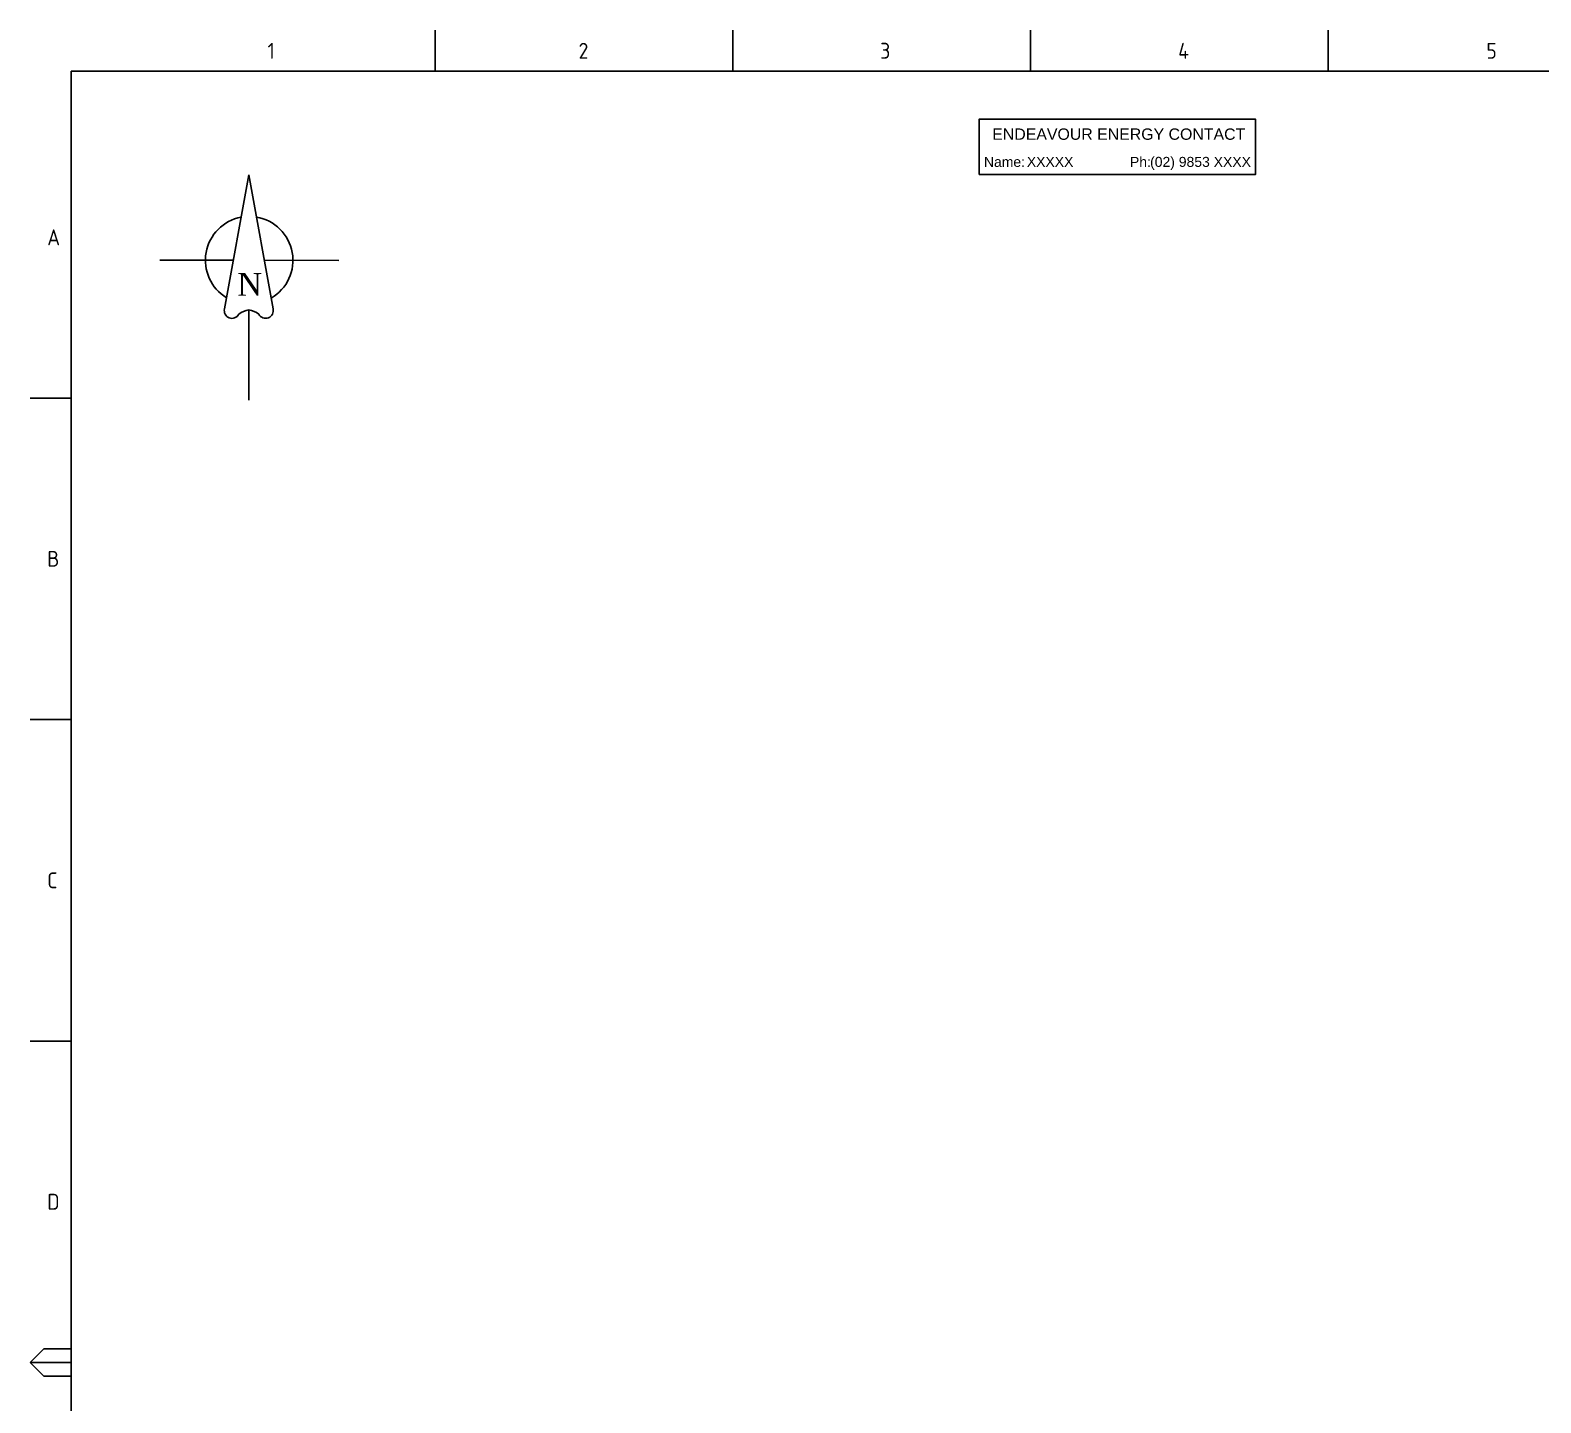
# Paper-space layout 'A1' of a CAD drawing. Extents: x -9 to 825, y -5 to 581.
# Drawn here: x -8.7 to 323.7, y 279 to 581.1 of the extents above; entities that cross this region are included whole.
import ezdxf
from ezdxf.enums import TextEntityAlignment as Align

# ---------------------------------------------------------------- set-up
doc = ezdxf.new("R2010")
doc.units = 0
doc.layers.get('0').update_dxf_attribs({"color": 6})
doc.layers.add('Notes', color=7, linetype='Continuous')
doc.layers.add('SupportsUG_SP_EXT', color=7, linetype='Continuous')
doc.styles.add('ARIAL', font='arial.ttf', dxfattribs={"height": 2})
doc.styles.add('iecISOCP', font='isocp.shx')
doc.styles.add('iecNAME', font='times.ttf')

# ---------------------------------------------------------------- blocks, each defined once
blk = doc.blocks.new('Note_IE Contact')
at = {"linetype": 'ByBlock'}
blk.add_lwpolyline([(0, 0), (60.86, 0), (60.86, 12.14), (0, 12.14)], close=True, dxfattribs=at)
at = {"linetype": 'ByBlock', "style": 'ARIAL'}
for s, p in [('Name:', (1.06, 1.66)), ('Ph:', (33.21, 1.66))]:
    blk.add_text(s, height=2.2, dxfattribs=at).set_placement(p)
at = {"linetype": 'ByBlock', "insert": (30.74, 8.85), "char_height": 2.5, "width": 58.5524, "attachment_point": 5, "style": 'ARIAL'}
blk.add_mtext('ENDEAVOUR ENERGY CONTACT', dxfattribs=at)
at = {"linetype": 'ByBlock', "style": 'ARIAL'}
blk.add_attdef('%%UXXXXXXX', (10.51, 1.66), '', height=2.2, dxfattribs=at)
blk.add_attdef('PHONE', text='', height=2.2, dxfattribs=at).set_placement((59.84, 1.66), align=Align.RIGHT)
blk = doc.blocks.new('NorthPnt 11(NP11)')
for p, q in [((-19.7, 0.02), (-3.49, 0)), ((3.32, 0), (19.7, -0.02)), ((-0.08, -10.94), (-0.08, -30.8))]:
    blk.add_line(p, q)
for points in [[(-0.08, 18.81), (-5.43, -10.68, 0.877048), (-2.29, -11.9, -0.1543), (-0.08, -10.94, 0.090511)], [(-0.08, 18.81), (5.26, -10.68, -0.877048), (2.13, -11.9, 0.1543), (-0.08, -10.94, -0.090511)]]:
    blk.add_lwpolyline(points, format="xyb")
for start, end in [(100.5988, 238.8643), (300.0994, 80.4374)]:
    blk.add_arc((0, 0), 9.64, start, end)
at = {"color": 7, "style": 'iecNAME'}
blk.add_text('N', height=5.02, dxfattribs=at).set_placement((-2.62, -7.82))
blk = doc.blocks.new('A1_FRAME_TITLE')
at = {"layer": 'Notes', "linetype": 'Continuous'}
for p, q in [((89.14, 574.39), (89.14, 583.39)), ((154.65, 574.39), (154.65, 583.39)), ((220.16, 574.39), (220.16, 583.39)), ((285.67, 574.39), (285.67, 583.39)), ((9, 574.39), (9, 5.97)), ((9, 502.43), (0, 502.43)), ((8.99, 431.68), (0, 431.68)), ((8.99, 360.93), (0, 360.93)), ((0, 290.18), (3, 293.18)), ((3, 293.18), (8.99, 293.18)), ((0, 290.18), (9, 290.18)), ((3, 287.18), (0, 290.18)), ((8.99, 287.18), (3, 287.18))]:
    blk.add_line(p, q, dxfattribs=at)
at = {"layer": 'Notes', "linetype": 'Continuous', "flags": 128}
for points in [[(149.5, 574.39), (9, 574.39)], [(824.37, 574.39), (149.5, 574.39)]]:
    blk.add_lwpolyline(points, dxfattribs=at)
at = {"layer": 'Notes', "color": 7, "style": 'iecISOCP'}
for s, p in [('1', (52.24, 577.12)), ('2', (120.7, 577.12)), ('3', (187.09, 577.12)), ('4', (252.67, 577.12)), ('5', (320.5, 577.12)), ('A', (3.74, 536.06)), ('B', (3.74, 465.31)), ('C', (3.74, 394.56)), ('D', (3.74, 323.81))]:
    blk.add_text(s, height=3.5, dxfattribs=at).set_placement(p)
at = {"layer": 'Notes', "color": 7, "style": 'iecISOCP', "flags": 8}
blk.add_attdef('VERSION_NO', text='', height=2.5, rotation=90, dxfattribs=at).set_placement((302.04, 43.81), align=Align.MIDDLE_CENTER)
at = {"layer": 'Notes', "color": 7, "style": 'iecISOCP'}
for tag, p in [('CAP_NO', (513.19, 43.46)), ('IE_NUM', (513.05, 37.81)), ('REF_No_1', (335.24, 32.31)), ('REF_1', (362.52, 32.31)), ('GEN_WO', (441.71, 31.76)), ('HV_SWITCH', (513.46, 32.16)), ('REF_No_2', (335.24, 26.31)), ('REF_2', (362.52, 26.31)), ('OH_WO', (441.71, 25.81)), ('UBD_REF', (513.05, 25.83)), ('REF_No_3', (335.24, 20.31)), ('REF_3', (362.52, 20.31)), ('UG_WO', (441.71, 20.05)), ('GIS_MAP_No', (513.05, 20.04)), ('REF_No_4', (335.24, 14.31)), ('REF_4', (362.52, 14.31)), ('HV_OP_DIAG', (513.33, 14.2)), ('SUB_WO', (441.71, 13.81)), ('LGA', (512.95, 7.78))]:
    blk.add_attdef(tag, p, '', height=2.5, dxfattribs=at)
at = {"layer": 'Notes', "style": 'iecISOCP'}
for tag, height, p in [('T1', 3.5, (684.37, 39.47)), ('T2', 3.5, (684.37, 34.35)), ('T3', 3.5, (684.37, 28.92)), ('T4', 3.5, (684.37, 23.66)), ('T5', 3.5, (684.37, 18.23)), ('REV', 5, (820.05, 17.1)), ('T6', 3.5, (684.37, 12.97))]:
    blk.add_attdef(tag, text='', height=height, dxfattribs=at).set_placement(p, align=Align.CENTER)
at = {"layer": 'Notes', "color": 7, "style": 'iecISOCP'}
for tag, p in [('scale', (567.76, 33.27)), ('DRAWN', (567.76, 24.93)), ('DATE', (567.76, 16.88)), ('DESIGN', (605.62, 9.15))]:
    blk.add_attdef(tag, text='', height=2.5, dxfattribs=at).set_placement(p, align=Align.CENTER)
at = {"layer": 'Notes', "style": 'iecISOCP'}
blk.add_attdef('NUM', text='', height=7, dxfattribs=at).set_placement((792.37, 20.12), align=Align.MIDDLE_CENTER)
for tag, p in [('NS', (790.71, 8.12)), ('SHTS', (805.41, 8.12))]:
    blk.add_attdef(tag, text='', height=2.5, dxfattribs=at).set_placement(p, align=Align.MIDDLE)
blk.add_attdef('ExportID', (9.08, 2.39), '', height=2.5, dxfattribs=at)
at = {"layer": 'Notes', "style": 'iecISOCP', "flags": 1}
for tag, p in [('ProjectType', (14.17, -26.8)), ('ProjectNumber', (23.56, -26.82)), ('DrawingNumber', (35.51, -26.8)), ('ProjectDescription', (47.56, -26.83)), ('ExportDate', (60.28, -26.79)), ('ExportUserName', (69.15, -26.8)), ('DesignerCompanyName', (81.48, -26.79)), ('ExportAreaOfInterest', (97.1, -26.81)), ('GIS_SUCCESS', (112, -26.78)), ('CAD_SUCCESS', (121.79, -26.78)), ('DEPOTCODE', (132.11, -26.88)), ('ExportCategories', (140.08, -26.8)), ('Comments', (154.38, -26.88))]:
    blk.add_attdef(tag, p, '', height=1, dxfattribs=at)

psp = doc.layouts.new('A1')

# ---------------------------------------------------------------- block references
at = {"layer": 'Notes'}
psp.add_blockref('Note_IE Contact', (200.1, 549.34), dxfattribs=at).add_auto_attribs({'%%UXXXXXXX': 'XXXXX   ', 'PHONE': '(02) 9853 XXXX'})
psp.add_blockref('NorthPnt 11(NP11)', (39.45, 530.45), dxfattribs=at)
at = {"layer": 'SupportsUG_SP_EXT'}
psp.add_blockref('A1_FRAME_TITLE', (-8.74, -2.32), dxfattribs=at)

doc.saveas('drawing.dxf')
